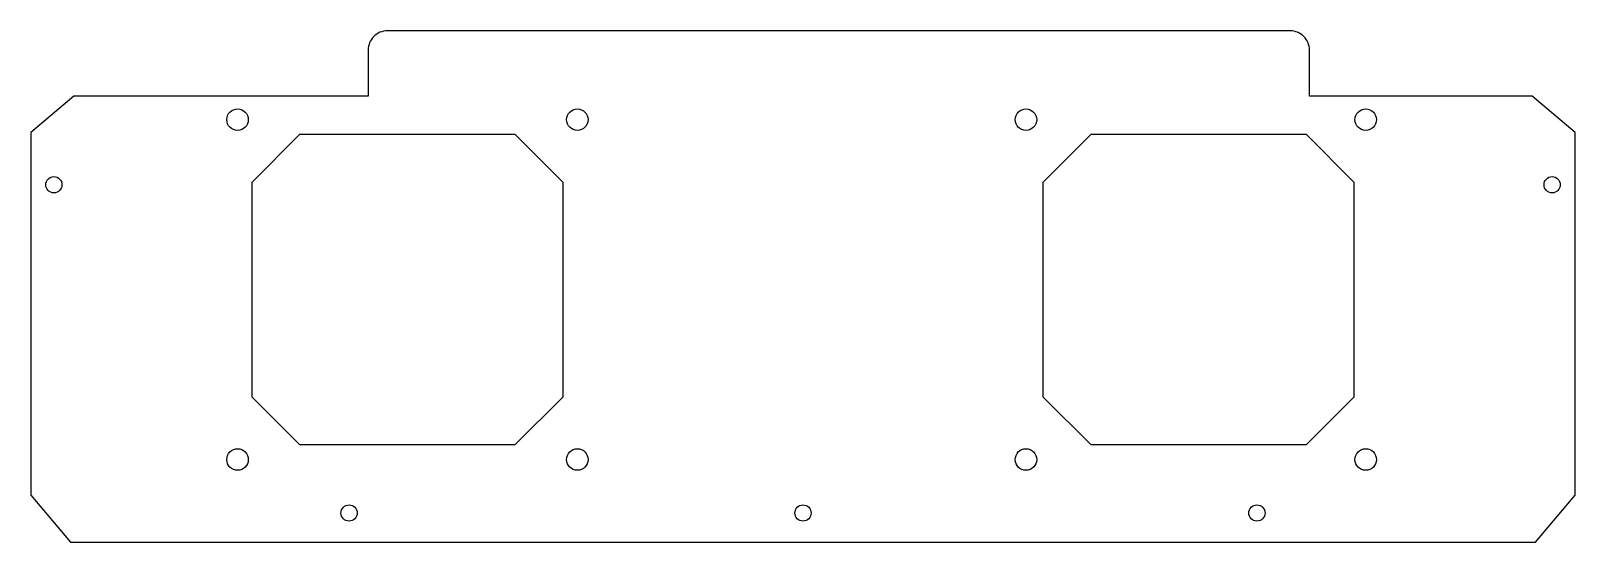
# Model space of a CAD drawing. Header units: millimetres. Extents: x -8 to 315, y 0 to 107.
import ezdxf

# ---------------------------------------------------------------- set-up
doc = ezdxf.new("R2010")
doc.units = ezdxf.units.MM

msp = doc.modelspace()

# ---------------------------------------------------------------- linework, layer by layer
msp.add_lwpolyline([(0.69, 93.34), (-8.31, 85.7), (-8.31, 9.79), (0, 0), (306.58, 0), (314.89, 9.79), (314.89, 85.7), (305.89, 93.34), (259.29, 93.34), (259.29, 102.98, 0.414214), (255.29, 106.98), (66.29, 106.98, 0.414214), (62.29, 102.98), (62.29, 93.34)], format="xyb", close=True)
for points in [[(48.01, 20.34), (38.01, 30.34), (38.01, 75.34), (48.01, 85.34), (93.01, 85.34), (103.01, 75.34), (103.01, 30.34), (93.01, 20.34)], [(203.58, 75.34), (213.58, 85.34), (258.58, 85.34), (268.58, 75.34), (268.58, 30.34), (258.58, 20.34), (213.58, 20.34), (203.58, 30.34)]]:
    msp.add_lwpolyline(points, close=True)
for centre, radius in [((34.95, 88.4), 2.25), ((106.07, 88.4), 2.25), ((199.95, 88.4), 2.25), ((271.07, 88.4), 2.25), ((-3.5, 74.78), 1.7), ((310.08, 74.78), 1.7), ((34.95, 17.28), 2.25), ((106.07, 17.28), 2.25), ((199.95, 17.28), 2.25), ((271.07, 17.28), 2.25), ((58.29, 6.09), 1.7), ((153.29, 6.09), 1.7), ((248.29, 6.09), 1.7)]:
    msp.add_circle(centre, radius)

doc.saveas('drawing.dxf')
